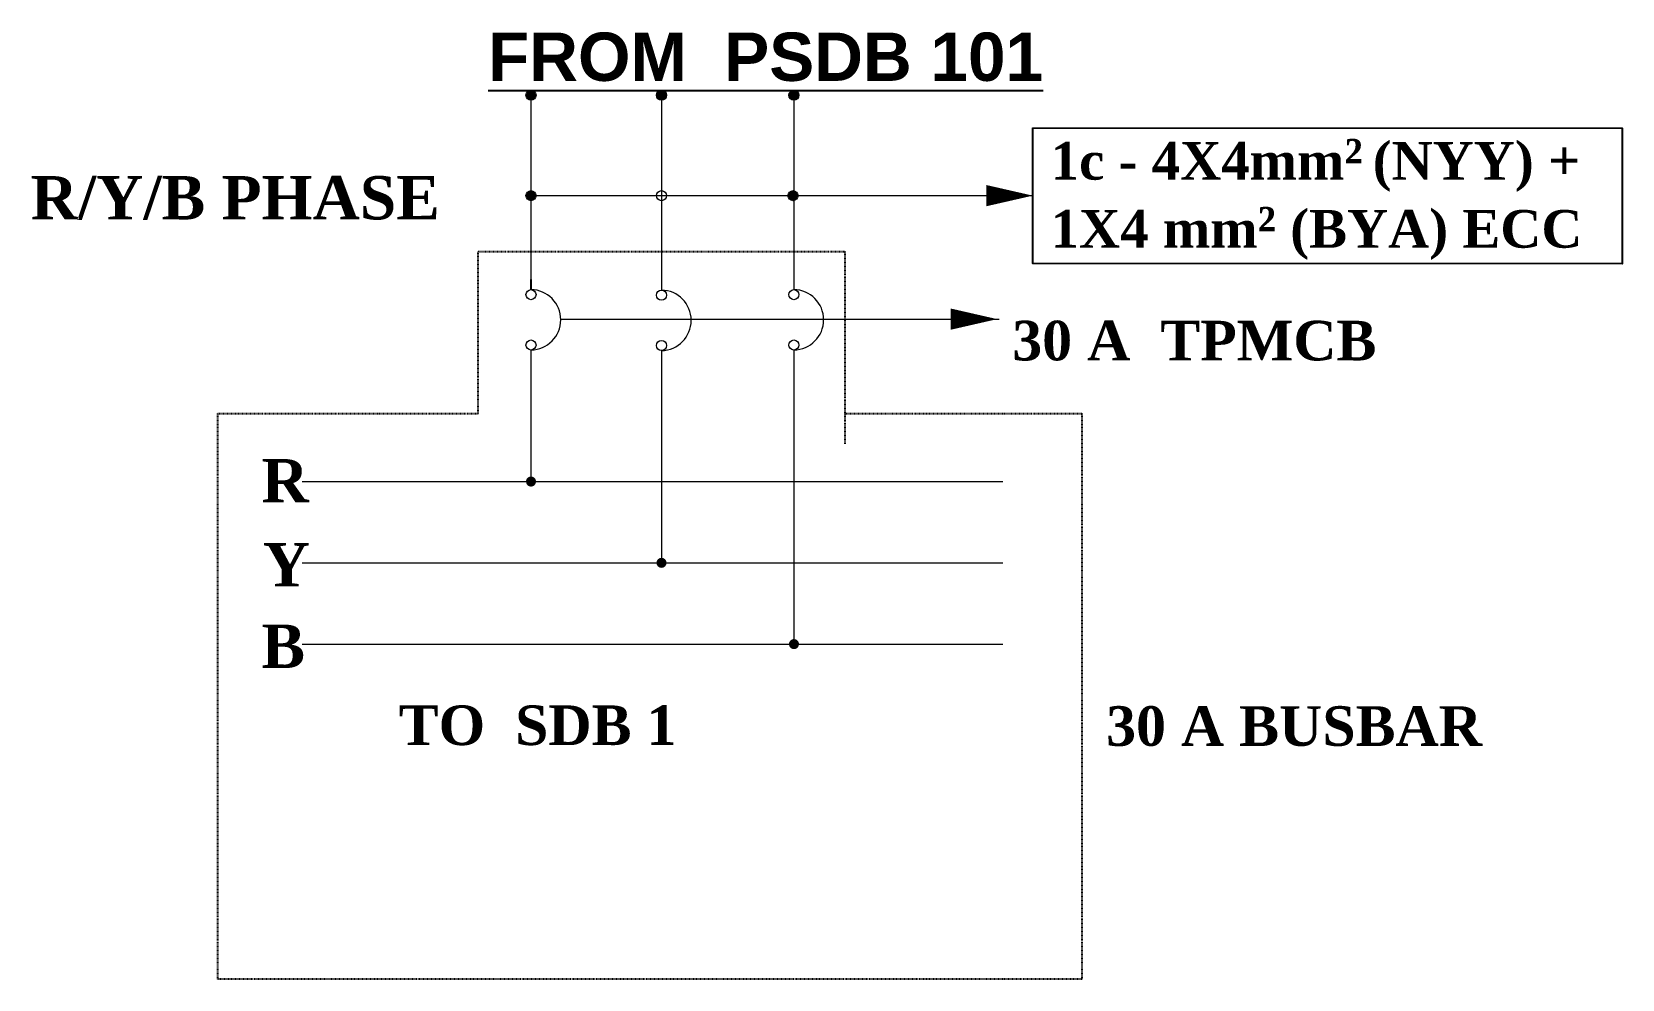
# Model space of a CAD drawing. Header units: inches. Extents: x -12 to 20935469, y -1604 to 24729220.
# Drawn here: x 20822352.4 to 20822587.7, y 24663811.4 to 24663951.6 of the extents above; entities that cross this region are included whole.
import ezdxf

# ---------------------------------------------------------------- set-up
doc = ezdxf.new("R2010")
doc.units = ezdxf.units.IN
doc.header["$LTSCALE"] = 0.03
doc.header["$MEASUREMENT"] = 0
doc.linetypes.add('DASHDOT', pattern=[1, 0.5, -0.25, 0, -0.25])
doc.linetypes.add('DASHDOTX2', pattern=[2, 1, -0.5, 0, -0.5])
for name, color, linetype, lineweight in [('CIRCUIT', 7, 'Continuous', 0), ('CKT-CABLE', 3, 'Continuous', 9), ('ELECT', 8, 'Continuous', 0), ('Hatch', 253, 'Continuous', 15), ('Power pts', 6, 'DASHDOTX2', 25), ('SB', 1, 'DASHDOT', 30)]:
    doc.layers.add(name, color=color, linetype=linetype, lineweight=lineweight)
doc.layers.add('FDB', color=5, linetype='Continuous')
doc.layers.add('TEXT', color=7, linetype='Continuous')
doc.styles.get("Standard").update_dxf_attribs({"font": 'timesbd.ttf'})

msp = doc.modelspace()

# ---------------------------------------------------------------- hatches: boundary and pattern name
at = {"layer": 'CIRCUIT'}
h = msp.add_hatch(color=256, dxfattribs=at)
h.dxf.hatch_style = 1
h.paths.add_polyline_path([(20822427.01, 24663942.21), (20822425.52, 24663942.21, 1)])
h.paths.add_polyline_path([(20822426.26, 24663942.95, 0.414214), (20822425.52, 24663942.21), (20822426.26, 24663942.21)])
h.paths.add_polyline_path([(20822426.26, 24663942.95), (20822426.26, 24663942.21), (20822427.01, 24663942.21, 0.414214)])
h = msp.add_hatch(color=256, dxfattribs=at)
h.dxf.hatch_style = 1
h.paths.add_polyline_path([(20822446.32, 24663942.21), (20822444.83, 24663942.21, 1)])
h.paths.add_polyline_path([(20822445.57, 24663942.95, 0.414214), (20822444.83, 24663942.21), (20822445.57, 24663942.21)])
h.paths.add_polyline_path([(20822445.57, 24663942.95), (20822445.57, 24663942.21), (20822446.32, 24663942.21, 0.414214)])
h = msp.add_hatch(color=256, dxfattribs=at)
h.dxf.hatch_style = 1
h.paths.add_polyline_path([(20822465.92, 24663942.21), (20822464.43, 24663942.21, 1)])
h.paths.add_polyline_path([(20822465.17, 24663942.95, 0.414214), (20822464.43, 24663942.21), (20822465.17, 24663942.21)])
h.paths.add_polyline_path([(20822465.17, 24663942.95), (20822465.17, 24663942.21), (20822465.92, 24663942.21, 0.414214)])
h = msp.add_hatch(color=256, dxfattribs=at)
h.dxf.hatch_style = 1
h.paths.add_polyline_path([(20822427.01, 24663927.36), (20822425.52, 24663927.36, 1)])
h.paths.add_polyline_path([(20822426.26, 24663928.11, 0.414214), (20822425.52, 24663927.36), (20822426.26, 24663927.36)])
h.paths.add_polyline_path([(20822426.26, 24663928.11), (20822426.26, 24663927.36), (20822427.01, 24663927.36, 0.414214)])
h = msp.add_hatch(color=256, dxfattribs=at)
h.dxf.hatch_style = 1
h.paths.add_polyline_path([(20822465.77, 24663927.36), (20822464.29, 24663927.36, 1)])
h.paths.add_polyline_path([(20822465.03, 24663928.11, 0.414214), (20822464.29, 24663927.36), (20822465.03, 24663927.36)])
h.paths.add_polyline_path([(20822465.03, 24663928.11), (20822465.03, 24663927.36), (20822465.77, 24663927.36, 0.414214)])
h = msp.add_hatch(color=256, dxfattribs=at)
h.dxf.hatch_style = 1
h.paths.add_polyline_path([(20822427.01, 24663885.05), (20822425.52, 24663885.05, 1)])
h.paths.add_polyline_path([(20822426.26, 24663885.8, 0.414214), (20822425.52, 24663885.05), (20822426.26, 24663885.05)])
h.paths.add_polyline_path([(20822426.26, 24663885.8), (20822426.26, 24663885.05), (20822427.01, 24663885.05, 0.414214)])
h = msp.add_hatch(color=256, dxfattribs=at)
h.dxf.hatch_style = 1
h.paths.add_polyline_path([(20822446.32, 24663873.03), (20822444.83, 24663873.03, 1)])
h.paths.add_polyline_path([(20822445.57, 24663873.77, 0.414214), (20822444.83, 24663873.03), (20822445.57, 24663873.03)])
h.paths.add_polyline_path([(20822445.57, 24663873.77), (20822445.57, 24663873.03), (20822446.32, 24663873.03, 0.414214)])
h = msp.add_hatch(color=256, dxfattribs=at)
h.dxf.hatch_style = 1
h.paths.add_polyline_path([(20822465.92, 24663861), (20822464.43, 24663861, 1)])
h.paths.add_polyline_path([(20822465.17, 24663861.75, 0.414214), (20822464.43, 24663861), (20822465.17, 24663861)])
h.paths.add_polyline_path([(20822465.17, 24663861.75), (20822465.17, 24663861), (20822465.92, 24663861, 0.414214)])

# ---------------------------------------------------------------- linework, layer by layer
for p, q in [((20822426.26, 24663942.21), (20822426.26, 24663913.45)), ((20822445.57, 24663942.21), (20822445.57, 24663913.38)), ((20822465.17, 24663942.21), (20822465.17, 24663913.45)), ((20822426.26, 24663904.52), (20822426.26, 24663885.05)), ((20822445.57, 24663904.45), (20822445.57, 24663873.03)), ((20822465.17, 24663904.52), (20822465.17, 24663861))]:
    msp.add_line(p, q, dxfattribs=at)
for centre in [(20822445.57, 24663927.36), (20822426.26, 24663912.71), (20822445.57, 24663912.64), (20822465.17, 24663912.71), (20822426.26, 24663905.26), (20822445.57, 24663905.19), (20822465.17, 24663905.26)]:
    msp.add_circle(centre, 0.744, dxfattribs=at)
for centre, start in [((20822426.19, 24663908.99), 270.9281), ((20822445.5, 24663908.91), 270.9281), ((20822465.1, 24663908.99), 270.9215)]:
    msp.add_arc(centre, 4.47, start, 89.0719, dxfattribs=at)
at = {"layer": 'CKT-CABLE', "transparency": 33554666}
for p, q in [((20822426.26, 24663927.36), (20822500.49, 24663927.36)), ((20822430.65, 24663909.06), (20822495.53, 24663909.06))]:
    msp.add_line(p, q, dxfattribs=at)
at = {"layer": 'CKT-CABLE'}
for points in [[(20822500.52, 24663927.36, 0, 3.14, 0), (20822493.65, 24663927.36, 3.14, 3.14, 0)], [(20822495.25, 24663909.09, 0, 3.14, 0), (20822488.38, 24663909.09, 3.14, 3.14, 0)]]:
    msp.add_lwpolyline(points, format="xyseb", dxfattribs=at)
at = {"layer": 'Defpoints'}
msp.add_line((20822426.26, 24663914.93), (20822426.26, 24663913.45), dxfattribs=at)
at = {"layer": 'ELECT', "color": 5, "linetype": 'ByBlock', "lineweight": 0, "ltscale": 10}
for p, q in [((20822392.4, 24663885.05), (20822403.57, 24663885.05)), ((20822403.57, 24663885.05), (20822415.59, 24663885.05)), ((20822415.59, 24663885.05), (20822484.78, 24663885.05)), ((20822484.78, 24663885.05), (20822496.1, 24663885.05)), ((20822392.4, 24663873.03), (20822403.57, 24663873.03)), ((20822403.57, 24663873.03), (20822415.59, 24663873.03)), ((20822415.59, 24663873.03), (20822484.78, 24663873.03)), ((20822484.78, 24663873.03), (20822496.1, 24663873.03)), ((20822392.4, 24663861), (20822403.57, 24663861)), ((20822403.57, 24663861), (20822415.59, 24663861)), ((20822415.59, 24663861), (20822484.78, 24663861)), ((20822484.78, 24663861), (20822496.1, 24663861))]:
    msp.add_line(p, q, dxfattribs=at)
at = {"layer": 'Hatch'}
for centre in [(20822426.26, 24663942.21), (20822445.57, 24663942.21), (20822465.17, 24663942.21), (20822426.26, 24663927.36), (20822465.03, 24663927.36)]:
    msp.add_circle(centre, 0.744, dxfattribs=at)
at = {"layer": 'Power pts'}
for points in [[(20822418.46, 24663895.13), (20822418.46, 24663919.12), (20822472.69, 24663919.12), (20822472.69, 24663890.54)], [(20822403.57, 24663811.43), (20822379.9, 24663811.43), (20822379.9, 24663895.13), (20822403.57, 24663895.13)], [(20822403.57, 24663895.13), (20822415.59, 24663895.13)], [(20822415.59, 24663895.13), (20822418.46, 24663895.13)], [(20822472.69, 24663895.13), (20822484.78, 24663895.13)], [(20822484.78, 24663895.13), (20822496.1, 24663895.13)], [(20822496.1, 24663895.13), (20822507.77, 24663895.13), (20822507.77, 24663811.43), (20822496.1, 24663811.43)], [(20822415.59, 24663811.43), (20822403.57, 24663811.43)], [(20822484.78, 24663811.43), (20822415.59, 24663811.43)], [(20822496.1, 24663811.43), (20822484.78, 24663811.43)]]:
    msp.add_lwpolyline(points, dxfattribs=at)
at = {"layer": 'SB', "color": 1, "linetype": 'ByBlock', "lineweight": -2}
msp.add_lwpolyline([(20822500.52, 24663937.39), (20822587.74, 24663937.35), (20822587.74, 24663917.29), (20822500.52, 24663917.33)], close=True, dxfattribs=at)

# ---------------------------------------------------------------- texts
at = {"layer": 'FDB', "color": 3, "insert": (20822419.9, 24663951.49), "char_height": 7.1503, "width": 320.2943, "attachment_point": 1}
msp.add_mtext('{\\fArial|b1|i0|c0|p34;\\LFROM  PSDB 101}', dxfattribs=at)
at = {"layer": 'TEXT', "color": 0, "insert": (20822503.16, 24663935.76), "char_height": 5.5714, "width": 251.3301, "attachment_point": 1}
msp.add_mtext('1c - 4X4mm{\\H1.0833x;²\\fMS Shell Dlg 2|b0|i0|c0|p0;\\H0.65385x; }(NYY) +\\P1X4 mm{\\H1.0833x;²} (BYA) ECC', dxfattribs=at)
at = {"layer": 'TEXT', "width": 63786.5102, "attachment_point": 1}
for s, insert, char_height in [('R/Y/B PHASE', (20822352.22, 24663930.26), 6.4138), ('30 A  TPMCB', (20822497.48, 24663908.85), 5.8655), ('R', (20822386.37, 24663888.4), 6.41), ('Y', (20822386.57, 24663875.96), 6.41), ('B', (20822386.37, 24663863.9), 6.41), ('TO  SDB 1', (20822406.68, 24663851.94), 5.865), ('30 A BUSBAR', (20822511.37, 24663851.82), 5.8655)]:
    msp.add_mtext(s, dxfattribs=dict(at, insert=insert, char_height=char_height))

doc.saveas('drawing.dxf')
